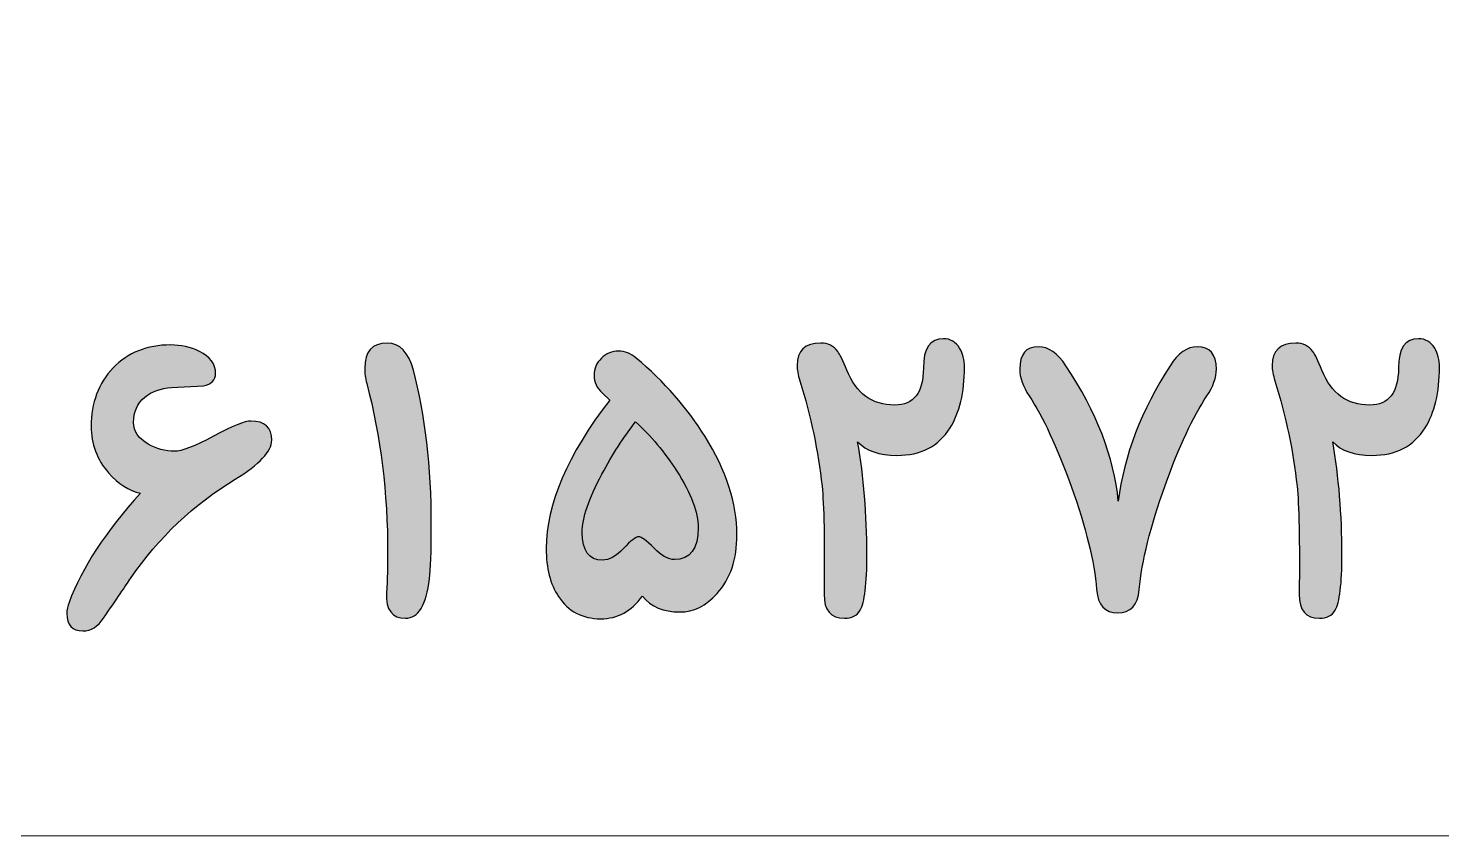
# Model space of a CAD drawing. Header units: millimetres. Extents: x -131.9 to -92.1, y -21.3 to 18.5.
# Drawn here: x -123.87 to -114.94, y -21.33 to -16.23 of the extents above; entities that cross this region are included whole.
import ezdxf

# ---------------------------------------------------------------- set-up
doc = ezdxf.new("R2010")
doc.units = ezdxf.units.MM
doc.header["$MEASUREMENT"] = 0
doc.layers.add('Layer 1', color=7, linetype='Continuous')

msp = doc.modelspace()

# ---------------------------------------------------------------- hatches: boundary and pattern name
at = {"layer": 'Layer 1', "true_color": 0x373435}
h = msp.add_hatch(color=250, dxfattribs=at)
edge = h.paths.add_edge_path()
edge.add_spline(control_points=[(-121.4901, -19.9547), (-121.5753, -19.9547), (-121.616, -19.9016), (-121.6105, -19.7945), (-121.6058, -19.7078), (-121.6034, -19.6234), (-121.6034, -19.543), (-121.6034, -19.164), (-121.6472, -18.807), (-121.7355, -18.4718), (-121.7441, -18.4382), (-121.7487, -18.4054), (-121.7487, -18.3748), (-121.7487, -18.2694), (-121.7011, -18.2162), (-121.6066, -18.2162), (-121.5261, -18.2162), (-121.4714, -18.2733), (-121.4409, -18.3874), (-121.3651, -18.6694), (-121.3276, -18.9952), (-121.3276, -19.3656), (-121.3276, -19.5359), (-121.3315, -19.6492), (-121.3386, -19.7047), (-121.3596, -19.8711), (-121.4104, -19.9547), (-121.4901, -19.9547)], knot_values=[0, 0, 0, 0, 0.111111, 0.111111, 0.111111, 0.222222, 0.222222, 0.222222, 0.333333, 0.333333, 0.333333, 0.444444, 0.444444, 0.444444, 0.555556, 0.555556, 0.555556, 0.666667, 0.666667, 0.666667, 0.777778, 0.777778, 0.777778, 0.888889, 0.888889, 0.888889, 1, 1, 1, 1], degree=3, periodic=1)
h = msp.add_hatch(color=250, dxfattribs=at)
edge = h.paths.add_edge_path()
edge.add_spline(control_points=[(-117.9586, -18.3686), (-117.9586, -18.528), (-117.989, -18.6561), (-118.0499, -18.7522), (-118.1227, -18.8679), (-118.2344, -18.9257), (-118.3852, -18.9257), (-118.4969, -18.9257), (-118.5797, -18.8967), (-118.6336, -18.839), (-118.5946, -19.0616), (-118.575, -19.2992), (-118.575, -19.5515), (-118.575, -19.7367), (-118.5891, -19.8547), (-118.6179, -19.904), (-118.6375, -19.9375), (-118.6711, -19.9539), (-118.7172, -19.9539), (-118.8039, -19.9539), (-118.8461, -19.904), (-118.8453, -19.8032), (-118.8415, -19.4641), (-118.8461, -19.2359), (-118.8587, -19.1195), (-118.8821, -18.9015), (-118.9289, -18.6796), (-118.9985, -18.4546), (-119.0102, -18.4163), (-119.0165, -18.3843), (-119.0165, -18.3577), (-119.0165, -18.2631), (-118.9665, -18.2162), (-118.8664, -18.2162), (-118.8211, -18.2162), (-118.7852, -18.2334), (-118.7594, -18.2686), (-118.7446, -18.2874), (-118.7258, -18.3272), (-118.7016, -18.3874), (-118.6422, -18.5343), (-118.5414, -18.6077), (-118.4, -18.6077), (-118.2789, -18.6077), (-118.218, -18.5296), (-118.218, -18.3734), (-118.218, -18.2498), (-118.1758, -18.1881), (-118.0914, -18.1881), (-118.0476, -18.1881), (-118.0133, -18.2085), (-117.989, -18.2483), (-117.9687, -18.2819), (-117.9586, -18.3218), (-117.9586, -18.3686)], knot_values=[0, 0, 0, 0, 0.055556, 0.055556, 0.055556, 0.111111, 0.111111, 0.111111, 0.166667, 0.166667, 0.166667, 0.222222, 0.222222, 0.222222, 0.277778, 0.277778, 0.277778, 0.333333, 0.333333, 0.333333, 0.388889, 0.388889, 0.388889, 0.444444, 0.444444, 0.444444, 0.5, 0.5, 0.5, 0.555556, 0.555556, 0.555556, 0.611111, 0.611111, 0.611111, 0.666667, 0.666667, 0.666667, 0.722222, 0.722222, 0.722222, 0.777778, 0.777778, 0.777778, 0.833333, 0.833333, 0.833333, 0.888889, 0.888889, 0.888889, 0.944444, 0.944444, 0.944444, 1, 1, 1, 1], degree=3, periodic=1)
h = msp.add_hatch(color=250, dxfattribs=at)
edge = h.paths.add_edge_path()
edge.add_spline(control_points=[(-114.9567, -18.3686), (-114.9567, -18.528), (-114.9872, -18.6561), (-115.0481, -18.7522), (-115.1208, -18.8679), (-115.2325, -18.9257), (-115.3833, -18.9257), (-115.495, -18.9257), (-115.5779, -18.8967), (-115.6317, -18.839), (-115.5927, -19.0616), (-115.5731, -19.2992), (-115.5731, -19.5515), (-115.5731, -19.7367), (-115.5872, -19.8547), (-115.6161, -19.904), (-115.6356, -19.9375), (-115.6692, -19.9539), (-115.7153, -19.9539), (-115.8021, -19.9539), (-115.8442, -19.904), (-115.8434, -19.8032), (-115.8396, -19.4641), (-115.8442, -19.2359), (-115.8568, -19.1195), (-115.8802, -18.9015), (-115.927, -18.6796), (-115.9966, -18.4546), (-116.0083, -18.4163), (-116.0146, -18.3843), (-116.0146, -18.3577), (-116.0146, -18.2631), (-115.9646, -18.2162), (-115.8646, -18.2162), (-115.8193, -18.2162), (-115.7833, -18.2334), (-115.7576, -18.2686), (-115.7427, -18.2874), (-115.724, -18.3272), (-115.6997, -18.3874), (-115.6403, -18.5343), (-115.5395, -18.6077), (-115.3982, -18.6077), (-115.277, -18.6077), (-115.2161, -18.5296), (-115.2161, -18.3734), (-115.2161, -18.2498), (-115.1739, -18.1881), (-115.0895, -18.1881), (-115.0457, -18.1881), (-115.0114, -18.2085), (-114.9872, -18.2483), (-114.9668, -18.2819), (-114.9567, -18.3218), (-114.9567, -18.3686)], knot_values=[0, 0, 0, 0, 0.055556, 0.055556, 0.055556, 0.111111, 0.111111, 0.111111, 0.166667, 0.166667, 0.166667, 0.222222, 0.222222, 0.222222, 0.277778, 0.277778, 0.277778, 0.333333, 0.333333, 0.333333, 0.388889, 0.388889, 0.388889, 0.444444, 0.444444, 0.444444, 0.5, 0.5, 0.5, 0.555556, 0.555556, 0.555556, 0.611111, 0.611111, 0.611111, 0.666667, 0.666667, 0.666667, 0.722222, 0.722222, 0.722222, 0.777778, 0.777778, 0.777778, 0.833333, 0.833333, 0.833333, 0.888889, 0.888889, 0.888889, 0.944444, 0.944444, 0.944444, 1, 1, 1, 1], degree=3, periodic=1)
h = msp.add_hatch(color=250, dxfattribs=at)
edge = h.paths.add_edge_path()
edge.add_spline(control_points=[(-122.3356, -18.8297), (-122.3356, -18.8999), (-122.4129, -18.9819), (-122.5676, -19.0765), (-122.8301, -19.2359), (-123.0505, -19.4445), (-123.2286, -19.7031), (-123.2575, -19.7476), (-123.3145, -19.8313), (-123.3989, -19.9547), (-123.4349, -20.0078), (-123.4786, -20.0344), (-123.5294, -20.0344), (-123.5974, -20.0344), (-123.631, -19.9977), (-123.631, -19.9242), (-123.631, -19.9008), (-123.6263, -19.8773), (-123.6169, -19.854), (-123.5349, -19.6359), (-123.3841, -19.4062), (-123.1662, -19.164), (-123.238, -19.1492), (-123.3052, -19.1069), (-123.3669, -19.0359), (-123.4404, -18.9515), (-123.477, -18.8538), (-123.477, -18.7421), (-123.477, -18.5929), (-123.4309, -18.4695), (-123.338, -18.3726), (-123.2451, -18.2765), (-123.1247, -18.2279), (-122.9754, -18.2279), (-122.909, -18.2279), (-122.8481, -18.2413), (-122.7934, -18.2686), (-122.7247, -18.303), (-122.6903, -18.3491), (-122.6903, -18.4076), (-122.6903, -18.4491), (-122.716, -18.4748), (-122.7676, -18.4866), (-122.7676, -18.4866), (-122.97, -18.4975), (-122.97, -18.4975), (-123.0379, -18.5015), (-123.0942, -18.5209), (-123.1379, -18.5577), (-123.1856, -18.5976), (-123.2091, -18.6507), (-123.2091, -18.717), (-123.2091, -18.7726), (-123.1786, -18.8186), (-123.1169, -18.8538), (-123.0646, -18.8843), (-123.009, -18.8999), (-122.9497, -18.8999), (-122.906, -18.8999), (-122.8239, -18.8679), (-122.7036, -18.8038), (-122.5832, -18.7405), (-122.5043, -18.7085), (-122.4676, -18.7085), (-122.3793, -18.7085), (-122.3356, -18.7491), (-122.3356, -18.8297)], knot_values=[0, 0, 0, 0, 0.045455, 0.045455, 0.045455, 0.090909, 0.090909, 0.090909, 0.136364, 0.136364, 0.136364, 0.181818, 0.181818, 0.181818, 0.227273, 0.227273, 0.227273, 0.272727, 0.272727, 0.272727, 0.318182, 0.318182, 0.318182, 0.363636, 0.363636, 0.363636, 0.409091, 0.409091, 0.409091, 0.454545, 0.454545, 0.454545, 0.5, 0.5, 0.5, 0.545455, 0.545455, 0.545455, 0.590909, 0.590909, 0.590909, 0.636364, 0.636364, 0.636364, 0.681818, 0.681818, 0.681818, 0.727273, 0.727273, 0.727273, 0.772727, 0.772727, 0.772727, 0.818182, 0.818182, 0.818182, 0.863636, 0.863636, 0.863636, 0.909091, 0.909091, 0.909091, 0.954545, 0.954545, 0.954545, 1, 1, 1, 1], degree=3, periodic=1)
h = msp.add_hatch(color=250, dxfattribs=at)
edge = h.paths.add_edge_path()
edge.add_spline(control_points=[(-119.3962, -19.4265), (-119.3962, -19.582), (-119.4376, -19.7055), (-119.5212, -19.7976), (-119.5908, -19.8758), (-119.6697, -19.9149), (-119.758, -19.9149), (-119.8603, -19.9149), (-119.9384, -19.8813), (-119.9939, -19.8148), (-120.0627, -19.9101), (-120.1501, -19.9578), (-120.2572, -19.9578), (-120.3737, -19.9578), (-120.4627, -19.9109), (-120.5236, -19.818), (-120.576, -19.7391), (-120.6018, -19.6375), (-120.6018, -19.5148), (-120.6018, -19.2351), (-120.4674, -18.9218), (-120.1993, -18.5757), (-120.1993, -18.5757), (-120.2463, -18.5327), (-120.2463, -18.5327), (-120.2814, -18.5007), (-120.2994, -18.4624), (-120.2994, -18.4194), (-120.2994, -18.378), (-120.2838, -18.342), (-120.2525, -18.3115), (-120.2221, -18.2811), (-120.1853, -18.2663), (-120.1439, -18.2663), (-120.1048, -18.2663), (-120.0674, -18.2811), (-120.0322, -18.3108), (-119.8557, -18.46), (-119.711, -18.6257), (-119.5977, -18.807), (-119.4634, -19.0218), (-119.3962, -19.2281), (-119.3962, -19.4265)], knot_values=[0, 0, 0, 0, 0.071429, 0.071429, 0.071429, 0.142857, 0.142857, 0.142857, 0.214286, 0.214286, 0.214286, 0.285714, 0.285714, 0.285714, 0.357143, 0.357143, 0.357143, 0.428571, 0.428571, 0.428571, 0.5, 0.5, 0.5, 0.571429, 0.571429, 0.571429, 0.642857, 0.642857, 0.642857, 0.714286, 0.714286, 0.714286, 0.785714, 0.785714, 0.785714, 0.857143, 0.857143, 0.857143, 0.928571, 0.928571, 0.928571, 1, 1, 1, 1], degree=3, periodic=1)
h = msp.add_hatch(color=250, dxfattribs=at)
edge = h.paths.add_edge_path()
edge.add_spline(control_points=[(-116.4264, -18.5499), (-116.5146, -18.6812), (-116.6022, -18.8694), (-116.6905, -19.1156), (-116.7834, -19.3757), (-116.8381, -19.5946), (-116.8545, -19.7735), (-116.8631, -19.8711), (-116.9084, -19.9204), (-116.9905, -19.9204), (-117.0709, -19.9204), (-117.1154, -19.8711), (-117.1233, -19.7735), (-117.1366, -19.5984), (-117.1905, -19.3805), (-117.285, -19.1195), (-117.3742, -18.8718), (-117.4624, -18.682), (-117.5499, -18.5499), (-117.5897, -18.4905), (-117.6093, -18.4335), (-117.6093, -18.3788), (-117.6093, -18.2858), (-117.5703, -18.2389), (-117.4913, -18.2389), (-117.428, -18.2389), (-117.3702, -18.2787), (-117.3171, -18.3592), (-117.1233, -18.6514), (-117.0132, -18.9366), (-116.9865, -19.2148), (-116.9499, -18.9257), (-116.8404, -18.6405), (-116.6591, -18.3592), (-116.6085, -18.2787), (-116.5506, -18.2389), (-116.4873, -18.2389), (-116.4068, -18.2389), (-116.3669, -18.2858), (-116.3669, -18.3803), (-116.3669, -18.4343), (-116.3865, -18.4905), (-116.4264, -18.5499)], knot_values=[0, 0, 0, 0, 0.071429, 0.071429, 0.071429, 0.142857, 0.142857, 0.142857, 0.214286, 0.214286, 0.214286, 0.285714, 0.285714, 0.285714, 0.357143, 0.357143, 0.357143, 0.428571, 0.428571, 0.428571, 0.5, 0.5, 0.5, 0.571429, 0.571429, 0.571429, 0.642857, 0.642857, 0.642857, 0.714286, 0.714286, 0.714286, 0.785714, 0.785714, 0.785714, 0.857143, 0.857143, 0.857143, 0.928571, 0.928571, 0.928571, 1, 1, 1, 1], degree=3, periodic=1)
h = msp.add_hatch(color=250, dxfattribs=at)
edge = h.paths.add_edge_path()
edge.add_spline(control_points=[(-119.6408, -19.3828), (-119.6408, -19.2852), (-119.6861, -19.1664), (-119.7767, -19.025), (-119.8541, -18.9046), (-119.9407, -18.8007), (-120.0368, -18.714), (-120.1127, -18.8101), (-120.1845, -18.921), (-120.2509, -19.0452), (-120.333, -19.2008), (-120.3744, -19.3226), (-120.3744, -19.4117), (-120.3744, -19.5289), (-120.3314, -19.5875), (-120.2463, -19.5875), (-120.2041, -19.5875), (-120.1596, -19.5625), (-120.1127, -19.5133), (-120.0666, -19.4641), (-120.0346, -19.4398), (-120.0182, -19.4398), (-120.0002, -19.4398), (-119.9674, -19.4641), (-119.9197, -19.5117), (-119.8721, -19.5594), (-119.8298, -19.5835), (-119.7915, -19.5835), (-119.6908, -19.5835), (-119.6408, -19.5163), (-119.6408, -19.3828)], knot_values=[0, 0, 0, 0, 0.1, 0.1, 0.1, 0.2, 0.2, 0.2, 0.3, 0.3, 0.3, 0.4, 0.4, 0.4, 0.5, 0.5, 0.5, 0.6, 0.6, 0.6, 0.7, 0.7, 0.7, 0.8, 0.8, 0.8, 0.9, 0.9, 0.9, 1, 1, 1, 1], degree=3, periodic=1)

# ---------------------------------------------------------------- linework, layer by layer
at = {"layer": 'Layer 1', "color": 250, "lineweight": 18}
msp.add_open_spline([(-128.8774, 18.4715), (-128.8774, 18.4715), (-95.0772, 18.4715), (-95.0772, 18.4715), (-93.4273, 18.4715), (-92.0773, 17.1215), (-92.0773, 15.4715), (-92.0773, 15.4715), (-92.0773, -18.3285), (-92.0773, -18.3285), (-92.0773, -19.9785), (-93.4273, -21.3285), (-95.0772, -21.3285), (-95.0772, -21.3285), (-128.8774, -21.3285), (-128.8774, -21.3285), (-130.5273, -21.3285), (-131.8773, -19.9785), (-131.8773, -18.3285), (-131.8773, -18.3285), (-131.8773, 15.4715), (-131.8773, 15.4715), (-131.8773, 17.1215), (-130.5273, 18.4715), (-128.8774, 18.4715)], degree=3, knots=[0, 0, 0, 0, 0.125, 0.125, 0.125, 0.25, 0.25, 0.25, 0.375, 0.375, 0.375, 0.5, 0.5, 0.5, 0.625, 0.625, 0.625, 0.75, 0.75, 0.75, 0.875, 0.875, 0.875, 1, 1, 1, 1], dxfattribs=at)
at = {"layer": 'Layer 1', "color": 250}
for points, knots in [([(-121.4901, -19.9547), (-121.5753, -19.9547), (-121.616, -19.9016), (-121.6105, -19.7945), (-121.6058, -19.7078), (-121.6034, -19.6234), (-121.6034, -19.543), (-121.6034, -19.164), (-121.6472, -18.807), (-121.7355, -18.4718), (-121.7441, -18.4382), (-121.7487, -18.4054), (-121.7487, -18.3748), (-121.7487, -18.2694), (-121.7011, -18.2162), (-121.6066, -18.2162), (-121.5261, -18.2162), (-121.4714, -18.2733), (-121.4409, -18.3874), (-121.3651, -18.6694), (-121.3276, -18.9952), (-121.3276, -19.3656), (-121.3276, -19.5359), (-121.3315, -19.6492), (-121.3386, -19.7047), (-121.3596, -19.8711), (-121.4104, -19.9547), (-121.4901, -19.9547)], [0, 0, 0, 0, 0.111111, 0.111111, 0.111111, 0.222222, 0.222222, 0.222222, 0.333333, 0.333333, 0.333333, 0.444444, 0.444444, 0.444444, 0.555556, 0.555556, 0.555556, 0.666667, 0.666667, 0.666667, 0.777778, 0.777778, 0.777778, 0.888889, 0.888889, 0.888889, 1, 1, 1, 1]), ([(-117.9586, -18.3686), (-117.9586, -18.528), (-117.989, -18.6561), (-118.0499, -18.7522), (-118.1227, -18.8679), (-118.2344, -18.9257), (-118.3852, -18.9257), (-118.4969, -18.9257), (-118.5797, -18.8967), (-118.6336, -18.839), (-118.5946, -19.0616), (-118.575, -19.2992), (-118.575, -19.5515), (-118.575, -19.7367), (-118.5891, -19.8547), (-118.6179, -19.904), (-118.6375, -19.9375), (-118.6711, -19.9539), (-118.7172, -19.9539), (-118.8039, -19.9539), (-118.8461, -19.904), (-118.8453, -19.8032), (-118.8415, -19.4641), (-118.8461, -19.2359), (-118.8587, -19.1195), (-118.8821, -18.9015), (-118.9289, -18.6796), (-118.9985, -18.4546), (-119.0102, -18.4163), (-119.0165, -18.3843), (-119.0165, -18.3577), (-119.0165, -18.2631), (-118.9665, -18.2162), (-118.8664, -18.2162), (-118.8211, -18.2162), (-118.7852, -18.2334), (-118.7594, -18.2686), (-118.7446, -18.2874), (-118.7258, -18.3272), (-118.7016, -18.3874), (-118.6422, -18.5343), (-118.5414, -18.6077), (-118.4, -18.6077), (-118.2789, -18.6077), (-118.218, -18.5296), (-118.218, -18.3734), (-118.218, -18.2498), (-118.1758, -18.1881), (-118.0914, -18.1881), (-118.0476, -18.1881), (-118.0133, -18.2085), (-117.989, -18.2483), (-117.9687, -18.2819), (-117.9586, -18.3218), (-117.9586, -18.3686)], [0, 0, 0, 0, 0.055556, 0.055556, 0.055556, 0.111111, 0.111111, 0.111111, 0.166667, 0.166667, 0.166667, 0.222222, 0.222222, 0.222222, 0.277778, 0.277778, 0.277778, 0.333333, 0.333333, 0.333333, 0.388889, 0.388889, 0.388889, 0.444444, 0.444444, 0.444444, 0.5, 0.5, 0.5, 0.555556, 0.555556, 0.555556, 0.611111, 0.611111, 0.611111, 0.666667, 0.666667, 0.666667, 0.722222, 0.722222, 0.722222, 0.777778, 0.777778, 0.777778, 0.833333, 0.833333, 0.833333, 0.888889, 0.888889, 0.888889, 0.944444, 0.944444, 0.944444, 1, 1, 1, 1]), ([(-114.9567, -18.3686), (-114.9567, -18.528), (-114.9872, -18.6561), (-115.0481, -18.7522), (-115.1208, -18.8679), (-115.2325, -18.9257), (-115.3833, -18.9257), (-115.495, -18.9257), (-115.5779, -18.8967), (-115.6317, -18.839), (-115.5927, -19.0616), (-115.5731, -19.2992), (-115.5731, -19.5515), (-115.5731, -19.7367), (-115.5872, -19.8547), (-115.6161, -19.904), (-115.6356, -19.9375), (-115.6692, -19.9539), (-115.7153, -19.9539), (-115.8021, -19.9539), (-115.8442, -19.904), (-115.8434, -19.8032), (-115.8396, -19.4641), (-115.8442, -19.2359), (-115.8568, -19.1195), (-115.8802, -18.9015), (-115.927, -18.6796), (-115.9966, -18.4546), (-116.0083, -18.4163), (-116.0146, -18.3843), (-116.0146, -18.3577), (-116.0146, -18.2631), (-115.9646, -18.2162), (-115.8646, -18.2162), (-115.8193, -18.2162), (-115.7833, -18.2334), (-115.7576, -18.2686), (-115.7427, -18.2874), (-115.724, -18.3272), (-115.6997, -18.3874), (-115.6403, -18.5343), (-115.5395, -18.6077), (-115.3982, -18.6077), (-115.277, -18.6077), (-115.2161, -18.5296), (-115.2161, -18.3734), (-115.2161, -18.2498), (-115.1739, -18.1881), (-115.0895, -18.1881), (-115.0457, -18.1881), (-115.0114, -18.2085), (-114.9872, -18.2483), (-114.9668, -18.2819), (-114.9567, -18.3218), (-114.9567, -18.3686)], [0, 0, 0, 0, 0.055556, 0.055556, 0.055556, 0.111111, 0.111111, 0.111111, 0.166667, 0.166667, 0.166667, 0.222222, 0.222222, 0.222222, 0.277778, 0.277778, 0.277778, 0.333333, 0.333333, 0.333333, 0.388889, 0.388889, 0.388889, 0.444444, 0.444444, 0.444444, 0.5, 0.5, 0.5, 0.555556, 0.555556, 0.555556, 0.611111, 0.611111, 0.611111, 0.666667, 0.666667, 0.666667, 0.722222, 0.722222, 0.722222, 0.777778, 0.777778, 0.777778, 0.833333, 0.833333, 0.833333, 0.888889, 0.888889, 0.888889, 0.944444, 0.944444, 0.944444, 1, 1, 1, 1]), ([(-122.3356, -18.8297), (-122.3356, -18.8999), (-122.4129, -18.9819), (-122.5676, -19.0765), (-122.8301, -19.2359), (-123.0505, -19.4445), (-123.2286, -19.7031), (-123.2575, -19.7476), (-123.3145, -19.8313), (-123.3989, -19.9547), (-123.4349, -20.0078), (-123.4786, -20.0344), (-123.5294, -20.0344), (-123.5974, -20.0344), (-123.631, -19.9977), (-123.631, -19.9242), (-123.631, -19.9008), (-123.6263, -19.8773), (-123.6169, -19.854), (-123.5349, -19.6359), (-123.3841, -19.4062), (-123.1662, -19.164), (-123.238, -19.1492), (-123.3052, -19.1069), (-123.3669, -19.0359), (-123.4404, -18.9515), (-123.477, -18.8538), (-123.477, -18.7421), (-123.477, -18.5929), (-123.4309, -18.4695), (-123.338, -18.3726), (-123.2451, -18.2765), (-123.1247, -18.2279), (-122.9754, -18.2279), (-122.909, -18.2279), (-122.8481, -18.2413), (-122.7934, -18.2686), (-122.7247, -18.303), (-122.6903, -18.3491), (-122.6903, -18.4076), (-122.6903, -18.4491), (-122.716, -18.4748), (-122.7676, -18.4866), (-122.7676, -18.4866), (-122.97, -18.4975), (-122.97, -18.4975), (-123.0379, -18.5015), (-123.0942, -18.5209), (-123.1379, -18.5577), (-123.1856, -18.5976), (-123.2091, -18.6507), (-123.2091, -18.717), (-123.2091, -18.7726), (-123.1786, -18.8186), (-123.1169, -18.8538), (-123.0646, -18.8843), (-123.009, -18.8999), (-122.9497, -18.8999), (-122.906, -18.8999), (-122.8239, -18.8679), (-122.7036, -18.8038), (-122.5832, -18.7405), (-122.5043, -18.7085), (-122.4676, -18.7085), (-122.3793, -18.7085), (-122.3356, -18.7491), (-122.3356, -18.8297)], [0, 0, 0, 0, 0.045455, 0.045455, 0.045455, 0.090909, 0.090909, 0.090909, 0.136364, 0.136364, 0.136364, 0.181818, 0.181818, 0.181818, 0.227273, 0.227273, 0.227273, 0.272727, 0.272727, 0.272727, 0.318182, 0.318182, 0.318182, 0.363636, 0.363636, 0.363636, 0.409091, 0.409091, 0.409091, 0.454545, 0.454545, 0.454545, 0.5, 0.5, 0.5, 0.545455, 0.545455, 0.545455, 0.590909, 0.590909, 0.590909, 0.636364, 0.636364, 0.636364, 0.681818, 0.681818, 0.681818, 0.727273, 0.727273, 0.727273, 0.772727, 0.772727, 0.772727, 0.818182, 0.818182, 0.818182, 0.863636, 0.863636, 0.863636, 0.909091, 0.909091, 0.909091, 0.954545, 0.954545, 0.954545, 1, 1, 1, 1]), ([(-119.3962, -19.4265), (-119.3962, -19.582), (-119.4376, -19.7055), (-119.5212, -19.7976), (-119.5908, -19.8758), (-119.6697, -19.9149), (-119.758, -19.9149), (-119.8603, -19.9149), (-119.9384, -19.8813), (-119.9939, -19.8148), (-120.0627, -19.9101), (-120.1501, -19.9578), (-120.2572, -19.9578), (-120.3737, -19.9578), (-120.4627, -19.9109), (-120.5236, -19.818), (-120.576, -19.7391), (-120.6018, -19.6375), (-120.6018, -19.5148), (-120.6018, -19.2351), (-120.4674, -18.9218), (-120.1993, -18.5757), (-120.1993, -18.5757), (-120.2463, -18.5327), (-120.2463, -18.5327), (-120.2814, -18.5007), (-120.2994, -18.4624), (-120.2994, -18.4194), (-120.2994, -18.378), (-120.2838, -18.342), (-120.2525, -18.3115), (-120.2221, -18.2811), (-120.1853, -18.2663), (-120.1439, -18.2663), (-120.1048, -18.2663), (-120.0674, -18.2811), (-120.0322, -18.3108), (-119.8557, -18.46), (-119.711, -18.6257), (-119.5977, -18.807), (-119.4634, -19.0218), (-119.3962, -19.2281), (-119.3962, -19.4265)], [0, 0, 0, 0, 0.071429, 0.071429, 0.071429, 0.142857, 0.142857, 0.142857, 0.214286, 0.214286, 0.214286, 0.285714, 0.285714, 0.285714, 0.357143, 0.357143, 0.357143, 0.428571, 0.428571, 0.428571, 0.5, 0.5, 0.5, 0.571429, 0.571429, 0.571429, 0.642857, 0.642857, 0.642857, 0.714286, 0.714286, 0.714286, 0.785714, 0.785714, 0.785714, 0.857143, 0.857143, 0.857143, 0.928571, 0.928571, 0.928571, 1, 1, 1, 1]), ([(-116.4264, -18.5499), (-116.5146, -18.6812), (-116.6022, -18.8694), (-116.6905, -19.1156), (-116.7834, -19.3757), (-116.8381, -19.5946), (-116.8545, -19.7735), (-116.8631, -19.8711), (-116.9084, -19.9204), (-116.9905, -19.9204), (-117.0709, -19.9204), (-117.1154, -19.8711), (-117.1233, -19.7735), (-117.1366, -19.5984), (-117.1905, -19.3805), (-117.285, -19.1195), (-117.3742, -18.8718), (-117.4624, -18.682), (-117.5499, -18.5499), (-117.5897, -18.4905), (-117.6093, -18.4335), (-117.6093, -18.3788), (-117.6093, -18.2858), (-117.5703, -18.2389), (-117.4913, -18.2389), (-117.428, -18.2389), (-117.3702, -18.2787), (-117.3171, -18.3592), (-117.1233, -18.6514), (-117.0132, -18.9366), (-116.9865, -19.2148), (-116.9499, -18.9257), (-116.8404, -18.6405), (-116.6591, -18.3592), (-116.6085, -18.2787), (-116.5506, -18.2389), (-116.4873, -18.2389), (-116.4068, -18.2389), (-116.3669, -18.2858), (-116.3669, -18.3803), (-116.3669, -18.4343), (-116.3865, -18.4905), (-116.4264, -18.5499)], [0, 0, 0, 0, 0.071429, 0.071429, 0.071429, 0.142857, 0.142857, 0.142857, 0.214286, 0.214286, 0.214286, 0.285714, 0.285714, 0.285714, 0.357143, 0.357143, 0.357143, 0.428571, 0.428571, 0.428571, 0.5, 0.5, 0.5, 0.571429, 0.571429, 0.571429, 0.642857, 0.642857, 0.642857, 0.714286, 0.714286, 0.714286, 0.785714, 0.785714, 0.785714, 0.857143, 0.857143, 0.857143, 0.928571, 0.928571, 0.928571, 1, 1, 1, 1]), ([(-119.6408, -19.3828), (-119.6408, -19.2852), (-119.6861, -19.1664), (-119.7767, -19.025), (-119.8541, -18.9046), (-119.9407, -18.8007), (-120.0368, -18.714), (-120.1127, -18.8101), (-120.1845, -18.921), (-120.2509, -19.0452), (-120.333, -19.2008), (-120.3744, -19.3226), (-120.3744, -19.4117), (-120.3744, -19.5289), (-120.3314, -19.5875), (-120.2463, -19.5875), (-120.2041, -19.5875), (-120.1596, -19.5625), (-120.1127, -19.5133), (-120.0666, -19.4641), (-120.0346, -19.4398), (-120.0182, -19.4398), (-120.0002, -19.4398), (-119.9674, -19.4641), (-119.9197, -19.5117), (-119.8721, -19.5594), (-119.8298, -19.5835), (-119.7915, -19.5835), (-119.6908, -19.5835), (-119.6408, -19.5163), (-119.6408, -19.3828)], [0, 0, 0, 0, 0.1, 0.1, 0.1, 0.2, 0.2, 0.2, 0.3, 0.3, 0.3, 0.4, 0.4, 0.4, 0.5, 0.5, 0.5, 0.6, 0.6, 0.6, 0.7, 0.7, 0.7, 0.8, 0.8, 0.8, 0.9, 0.9, 0.9, 1, 1, 1, 1])]:
    msp.add_open_spline(points, degree=3, knots=knots, dxfattribs=at)

doc.saveas('drawing.dxf')
